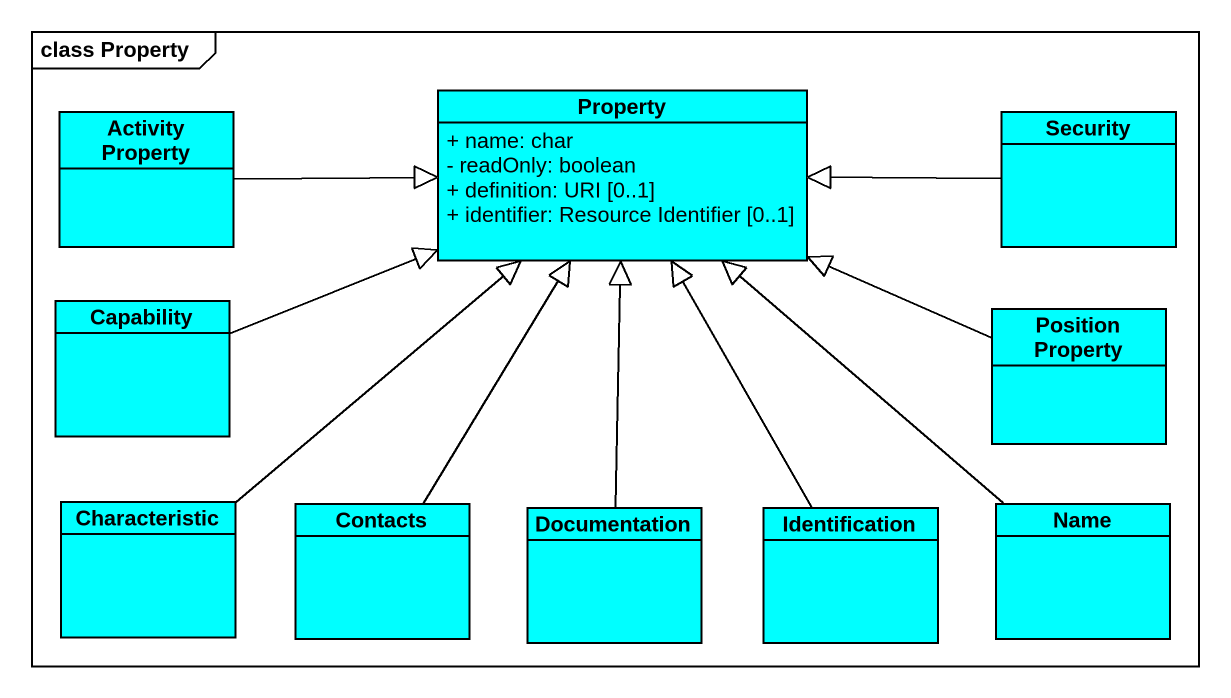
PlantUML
@startuml
mainframe class Property
hide circle
hide empty members
skinparam classAttributeIconSize 0
class "Activity Property" as Activity_Property #00FFFF
class Property #00FFFF {
  + name: char
  - readOnly: boolean
  + definition: URI [0..1]
  + identifier: Resource Identifier [0..1]
}
class Security #00FFFF
class Capability #00FFFF
class "Position Property" as Position_Property #00FFFF
class Characteristic #00FFFF
class Contacts #00FFFF
class Name #00FFFF
class Documentation #00FFFF
class Identification #00FFFF
Activity_Property -right-|> Property
Security -left-|> Property
Capability -right-|> Property
Position_Property -left-|> Property
Characteristic -up-|> Property
Contacts -up-|> Property
Name -up-|> Property
Documentation -up-|> Property
Identification -up-|> Property
@enduml
